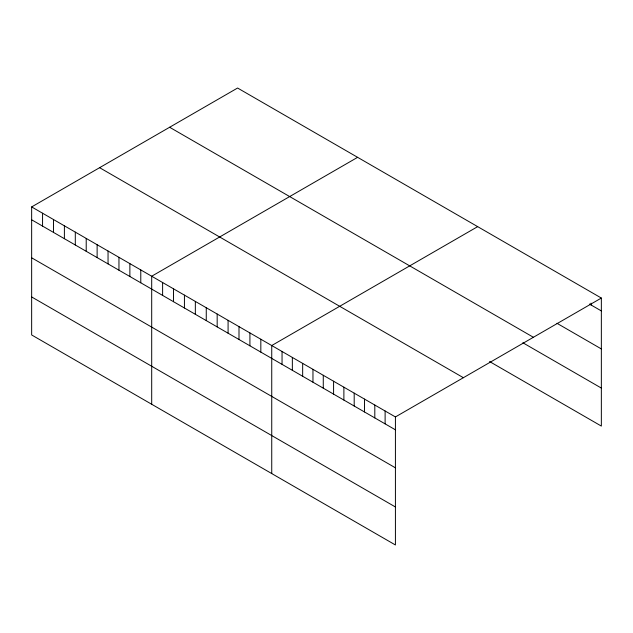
<?xml version="1.0" encoding="UTF-8"?>
<svg xmlns="http://www.w3.org/2000/svg" width="633" height="633" viewBox="0 0 633 633"><rect width="100%" height="100%" fill="white"/><g stroke="black" fill="none" stroke-linecap="round" stroke-linejoin="round"><path stroke-width="0.95" d="M31.65 206.92L395.419 416.941L395.419 544.973L31.65 334.952L31.65 206.92L237.581 88.027L601.35 298.048L601.35 426.08L489.562 361.538M357.621 157.332L151.698 276.225L151.698 404.258M477.67 226.638L271.739 345.531L271.739 473.563M395.419 416.941L601.35 298.048M589.458 304.054L601.35 310.922M556.953 323.289L601.35 348.925M169.62 127.257L533.397 337.278M522.858 342.762L601.35 388.076M99.603 167.682L463.38 377.703M31.65 219.793L395.419 429.815M31.65 257.797L395.419 467.819M31.65 296.948L395.419 506.97M591.04 303.128L591.04 304.971M385.117 410.991L385.117 423.865M374.807 405.041L374.807 417.915M364.505 399.091L364.505 411.956M354.195 393.133L354.195 406.006M343.885 387.182L343.885 400.056M333.583 381.232L333.583 394.106M323.273 375.282L323.273 388.156M312.963 369.332L312.963 382.205M302.661 363.382L302.661 376.255M292.351 357.431L292.351 370.305M282.049 351.481L282.049 364.355M260.828 339.233L260.828 352.106M249.916 332.926L249.916 345.8M238.997 326.628L238.997 339.502M228.086 320.33L228.086 333.203M217.174 314.031L217.174 326.905M206.263 307.725L206.263 320.599M195.344 301.427L195.344 314.3M184.432 295.128L184.432 308.002M173.521 288.822L173.521 301.696M162.61 282.524L162.61 295.397M140.779 269.927L140.779 282.793M129.868 263.621L129.868 276.494M118.957 257.322L118.957 270.196M108.045 251.024L108.045 263.898M97.126 244.718L97.126 257.591M86.215 238.419L86.215 251.293M75.303 232.121L75.303 244.995M64.392 225.823L64.392 238.688M53.473 219.516L53.473 232.39M42.561 213.218L42.561 226.092"/></g></svg>
